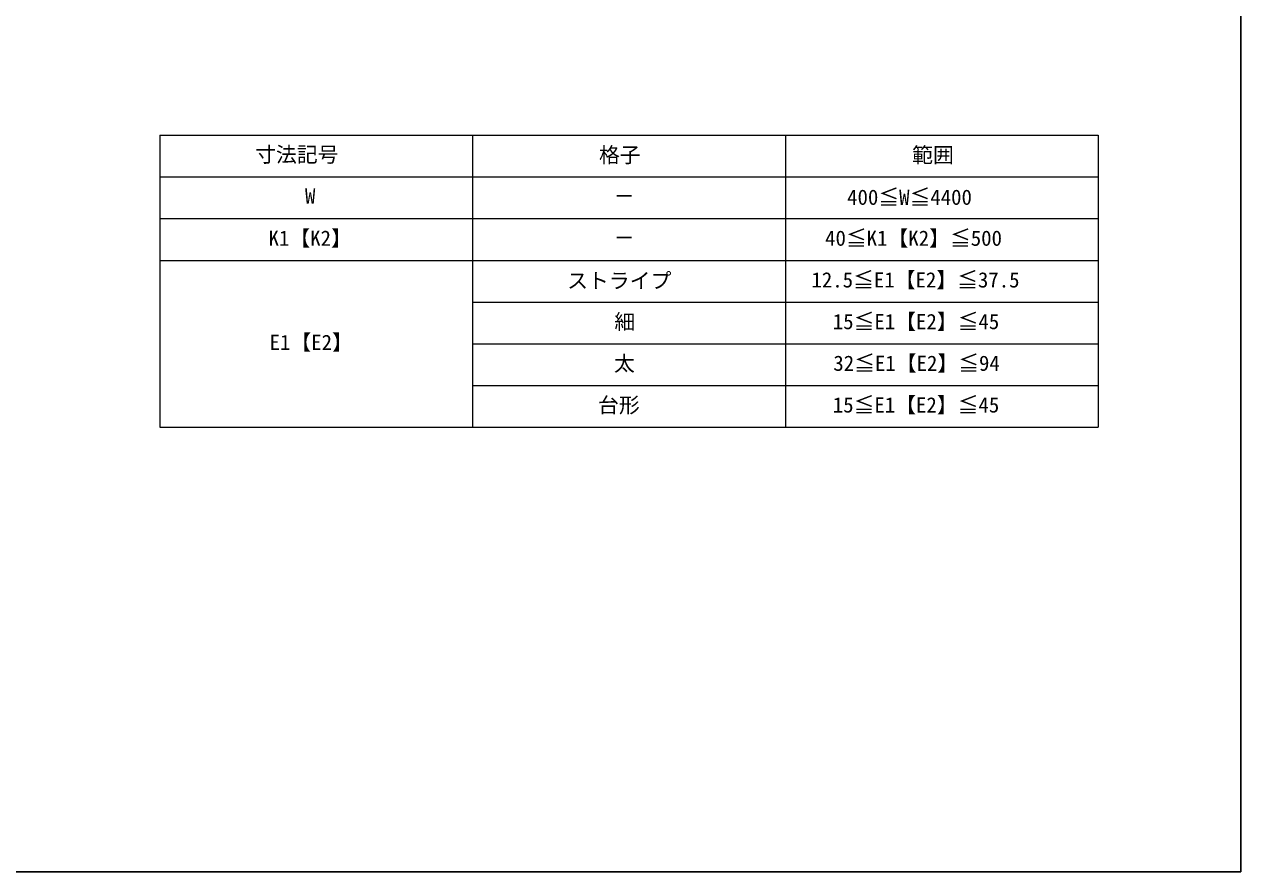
# Model space of a CAD drawing. Units: millimetres, scale not verified. Extents: x -1750 to 1750, y -2608 to 2592.
# Drawn here: x 0 to 1750, y -2608 to -1389 of the extents above; entities that cross this region are included whole.
import ezdxf
from ezdxf.enums import TextEntityAlignment as Align

# ---------------------------------------------------------------- set-up
doc = ezdxf.new("R2010")
doc.units = ezdxf.units.MM
doc.header["$LTSCALE"] = 14
doc.layers.add('0-1_TABLE1', color=7, linetype='Continuous', lineweight=18)
doc.layers.add('0-7_YKK_ZWAK', color=7, linetype='Continuous')
doc.styles.add('ＭＳ ゴシック', font='')
doc.styles.get('ＭＳ ゴシック').set_extended_font_data('MS Gothic')

msp = doc.modelspace()

# ---------------------------------------------------------------- linework, layer by layer
at = {"layer": '0-1_TABLE1'}
for p, q in [((195, -1548.5), (1545, -1548.5)), ((195, -1608.5), (1545, -1608.5)), ((195, -1668.5), (1545, -1668.5)), ((195, -1728.5), (1545, -1728.5)), ((645, -1788.5), (1545, -1788.5)), ((645, -1848.5), (1545, -1848.5)), ((645, -1908.5), (1545, -1908.5)), ((195, -1968.5), (1545, -1968.5))]:
    msp.add_line(p, q, dxfattribs=at)
for points in [[(195, -1548.5), (195, -1608.5), (195, -1968.5)], [(645, -1548.5), (645, -1608.5), (645, -1968.5)], [(1095, -1548.5), (1095, -1608.5), (1095, -1968.5)], [(1545, -1548.5), (1545, -1608.5), (1545, -1968.5)]]:
    msp.add_lwpolyline(points, dxfattribs=at)
at = {"layer": '0-7_YKK_ZWAK'}
msp.add_lwpolyline([(-1750, -2608.5), (1750, -2608.5), (1750, 2491.5)], dxfattribs=at)

# ---------------------------------------------------------------- texts
at = {"layer": '0-1_TABLE1', "style": 'ＭＳ ゴシック'}
for s, p in [('寸法記号', (332.05, -1593.76)), ('格子', (826.79, -1594.35)), ('範囲', (1277.3, -1594.44)), ('W', (403.81, -1653.5)), ('400≦W≦4400', (1183.81, -1655.2)), ('－', (848.01, -1653.5)), ('K1【K2】', (351.39, -1714.18)), ('－', (848.01, -1713.5)), ('40≦K1【K2】≦500', (1152.1, -1714.18)), ('ストライプ', (780.94, -1775.29)), ('12.5≦E1【E2】≦37.5', (1132.5, -1774.18)), ('15≦E1【E2】≦45', (1163.18, -1834.18)), ('細', (848.86, -1834.44)), ('E1【E2】', (352.84, -1864.18)), ('太', (848.35, -1894.44)), ('32≦E1【E2】≦94', (1163.95, -1894.18)), ('台形', (825.43, -1954.44)), ('15≦E1【E2】≦45', (1163.18, -1954.18))]:
    msp.add_text(s, height=21.99, dxfattribs=at).set_placement(p, align=Align.BOTTOM_LEFT)

doc.saveas('drawing.dxf')
